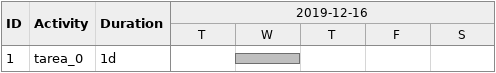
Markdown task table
| ID | Task | Duration | Start | Finish |
|---|---|---|---|---|
| 1 | tarea_0 | 1d | 2019-12-18 | 2019-12-18 |
